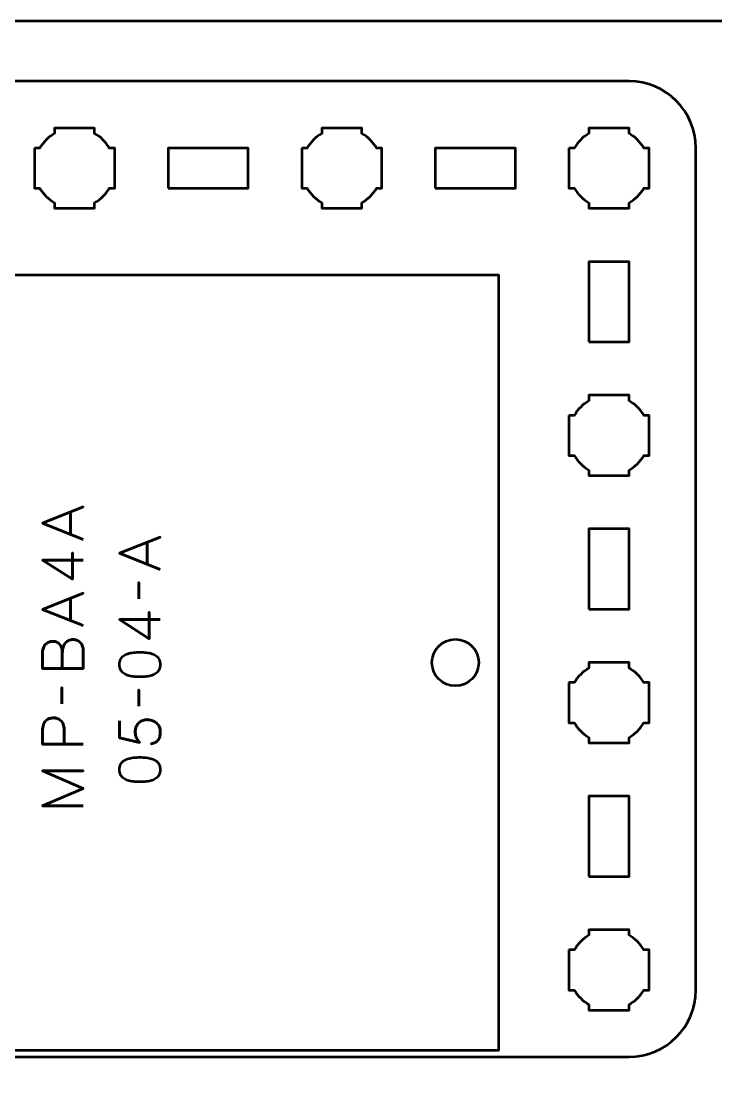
# Model space of a CAD drawing. Header units: centimetres. Extents: x -21 to 0, y -29.7 to 0.
# Drawn here: x -16.15 to -10.95, y -7.9 to 0 of the extents above; entities that cross this region are included whole.
import ezdxf

# ---------------------------------------------------------------- set-up
doc = ezdxf.new("R2010")
doc.units = ezdxf.units.CM
doc.header["$MEASUREMENT"] = 0
doc.layers.add('Layer 1', color=7, linetype='Continuous')

msp = doc.modelspace()

# ---------------------------------------------------------------- linework, layer by layer
at = {"layer": 'Layer 1', "lineweight": 53}
for points in [[(-15.05, -1.25001), (-14.45, -1.25001), (-14.45, -0.95001), (-15.05, -0.95001), (-15.05, -1.25001)], [(-13.05, -1.25001), (-12.45, -1.25001), (-12.45, -0.95001), (-13.05, -0.95001), (-13.05, -1.25001)], [(-11.9, -2.40001), (-11.6, -2.40001), (-11.6, -1.80001), (-11.9, -1.80001), (-11.9, -2.40001)], [(-11.9, -4.40001), (-11.6, -4.40001), (-11.6, -3.80001), (-11.9, -3.80001), (-11.9, -4.40001)], [(-11.9, -6.40001), (-11.6, -6.40001), (-11.6, -5.80001), (-11.9, -5.80001), (-11.9, -6.40001)]]:
    msp.add_lwpolyline(points, close=True, dxfattribs=at)
msp.add_ellipse((-12.9, -4.8), major_axis=(0, 0.175), ratio=1, dxfattribs=at)
at = {"layer": 'Layer 1', "color": 1, "lineweight": 53}
msp.add_open_spline([(-21.00003, -29.19995), (-21.00003, -29.19995), (-21.00003, -5.29992), (-21.00003, -5.29992), (-21.00003, -5.29992), (-21.00003, -5.21709), (-20.93286, -5.14992), (-20.85003, -5.14992), (-20.85003, -5.14992), (-20.7672, -5.14992), (-20.70003, -5.08275), (-20.70003, -4.99992), (-20.70003, -4.99992), (-20.70003, -4.91709), (-20.7672, -4.84992), (-20.85003, -4.84992), (-20.85003, -4.84992), (-20.93286, -4.84992), (-21.00003, -4.78275), (-21.00003, -4.69992), (-21.00003, -4.69992), (-21.00003, -4.61709), (-20.93286, -4.54992), (-20.85003, -4.54992), (-20.85003, -4.54992), (-20.7672, -4.54992), (-20.70003, -4.48275), (-20.70003, -4.39992), (-20.70003, -4.39992), (-20.70003, -4.31709), (-20.7672, -4.24992), (-20.85003, -4.24992), (-20.85003, -4.24992), (-20.93286, -4.24992), (-21.00003, -4.18275), (-21.00003, -4.09992), (-21.00003, -4.09992), (-21.00003, -4.01709), (-20.93286, -3.94992), (-20.85003, -3.94992), (-20.85003, -3.94992), (-20.7672, -3.94992), (-20.70003, -3.88275), (-20.70003, -3.79992), (-20.70003, -3.79992), (-20.70003, -3.71709), (-20.7672, -3.64992), (-20.85003, -3.64992), (-20.85003, -3.64992), (-20.93286, -3.64992), (-21.00003, -3.58275), (-21.00003, -3.49992), (-21.00003, -3.49992), (-21.00003, -3.41709), (-20.93286, -3.34992), (-20.85003, -3.34992), (-20.85003, -3.34992), (-20.7672, -3.34992), (-20.70003, -3.28275), (-20.70003, -3.19992), (-20.70003, -3.19992), (-20.70003, -3.11709), (-20.7672, -3.04992), (-20.85003, -3.04992), (-20.85003, -3.04992), (-20.93286, -3.04992), (-21.00003, -2.98275), (-21.00003, -2.89992), (-21.00003, -2.89992), (-21.00003, -2.81709), (-20.93286, -2.74992), (-20.85003, -2.74992), (-20.85003, -2.74992), (-20.7672, -2.74992), (-20.70003, -2.68275), (-20.70003, -2.59992), (-20.70003, -2.59992), (-20.70003, -2.51709), (-20.7672, -2.44992), (-20.85003, -2.44992), (-20.85003, -2.44992), (-20.93286, -2.44992), (-21.00003, -2.38275), (-21.00003, -2.29992), (-21.00003, -2.29992), (-21.00003, -2.21709), (-20.93286, -2.14992), (-20.85003, -2.14992), (-20.85003, -2.14992), (-20.7672, -2.14992), (-20.70003, -2.08275), (-20.70003, -1.99992), (-20.70003, -1.99992), (-20.70003, -1.91709), (-20.7672, -1.84992), (-20.85003, -1.84992), (-20.85003, -1.84992), (-20.93286, -1.84992), (-21.00003, -1.78275), (-21.00003, -1.69992), (-21.00003, -1.69992), (-21.00003, -1.61709), (-20.93286, -1.54992), (-20.85003, -1.54992), (-20.85003, -1.54992), (-20.7672, -1.54992), (-20.70003, -1.48275), (-20.70003, -1.39992), (-20.70003, -1.39992), (-20.70003, -1.31709), (-20.7672, -1.24992), (-20.85003, -1.24992), (-20.85003, -1.24992), (-20.93286, -1.24992), (-21.00003, -1.18275), (-21.00003, -1.09992), (-21.00003, -1.09992), (-21.00003, -1.09992), (-21.00003, -0.49992), (-21.00003, -0.49992), (-21.00003, -0.49992), (-21.00003, -0.22295), (-20.77694, 0.00004), (-20.49994, 0.00004), (-20.49994, 0.00004), (-20.49994, 0.00004), (-0.50008, 0.00004), (-0.50008, 0.00004), (-0.50008, 0.00004), (-0.22294, 0.00004), (0.00002, -0.22295), (0.00002, -0.49992), (0.00002, -0.49992), (0.00002, -0.49992), (0.00002, -29.19995), (0.00002, -29.19995), (0.00002, -29.19995), (0.00002, -29.47695), (-0.22294, -29.70004), (-0.50008, -29.70004), (-0.50008, -29.70004), (-0.50008, -29.70004), (-20.49994, -29.70004), (-20.49994, -29.70004), (-20.49994, -29.70004), (-20.77694, -29.70004), (-21.00003, -29.47695), (-21.00003, -29.19995)], degree=3, knots=[0, 0, 0, 0, 0.027027, 0.027027, 0.027027, 0.027027, 0.0540541, 0.0540541, 0.0540541, 0.0540541, 0.0810811, 0.0810811, 0.0810811, 0.0810811, 0.1081081, 0.1081081, 0.1081081, 0.1081081, 0.1351351, 0.1351351, 0.1351351, 0.1351351, 0.1621622, 0.1621622, 0.1621622, 0.1621622, 0.1891892, 0.1891892, 0.1891892, 0.1891892, 0.2162162, 0.2162162, 0.2162162, 0.2162162, 0.2432432, 0.2432432, 0.2432432, 0.2432432, 0.2702703, 0.2702703, 0.2702703, 0.2702703, 0.2972973, 0.2972973, 0.2972973, 0.2972973, 0.3243243, 0.3243243, 0.3243243, 0.3243243, 0.3513514, 0.3513514, 0.3513514, 0.3513514, 0.3783784, 0.3783784, 0.3783784, 0.3783784, 0.4054054, 0.4054054, 0.4054054, 0.4054054, 0.4324324, 0.4324324, 0.4324324, 0.4324324, 0.4594595, 0.4594595, 0.4594595, 0.4594595, 0.4864865, 0.4864865, 0.4864865, 0.4864865, 0.5135135, 0.5135135, 0.5135135, 0.5135135, 0.5405405, 0.5405405, 0.5405405, 0.5405405, 0.5675676, 0.5675676, 0.5675676, 0.5675676, 0.5945946, 0.5945946, 0.5945946, 0.5945946, 0.6216216, 0.6216216, 0.6216216, 0.6216216, 0.6486486, 0.6486486, 0.6486486, 0.6486486, 0.6756757, 0.6756757, 0.6756757, 0.6756757, 0.7027027, 0.7027027, 0.7027027, 0.7027027, 0.7297297, 0.7297297, 0.7297297, 0.7297297, 0.7567568, 0.7567568, 0.7567568, 0.7567568, 0.7837838, 0.7837838, 0.7837838, 0.7837838, 0.8108108, 0.8108108, 0.8108108, 0.8108108, 0.8378378, 0.8378378, 0.8378378, 0.8378378, 0.8648649, 0.8648649, 0.8648649, 0.8648649, 0.8918919, 0.8918919, 0.8918919, 0.8918919, 0.9189189, 0.9189189, 0.9189189, 0.9189189, 0.9459459, 0.9459459, 0.9459459, 0.9459459, 0.972973, 0.972973, 0.972973, 0.972973, 1, 1, 1, 1], dxfattribs=at)
at = {"layer": 'Layer 1', "color": 3, "lineweight": 53}
msp.add_open_spline([(-20.4, -7.25001), (-20.4, -7.25001), (-20.4, -0.95001), (-20.4, -0.95001), (-20.4, -0.95001), (-20.4, -0.67392), (-20.17609, -0.45001), (-19.9, -0.45001), (-19.9, -0.45001), (-19.9, -0.45001), (-11.6, -0.45001), (-11.6, -0.45001), (-11.6, -0.45001), (-11.32391, -0.45001), (-11.1, -0.67392), (-11.1, -0.95001), (-11.1, -0.95001), (-11.1, -0.95001), (-11.1, -7.25001), (-11.1, -7.25001), (-11.1, -7.25001), (-11.1, -7.5261), (-11.32391, -7.75001), (-11.6, -7.75001), (-11.6, -7.75001), (-11.6, -7.75001), (-19.9, -7.75001), (-19.9, -7.75001), (-19.9, -7.75001), (-20.17609, -7.75001), (-20.4, -7.5261), (-20.4, -7.25001)], degree=3, knots=[0, 0, 0, 0, 0.125, 0.125, 0.125, 0.125, 0.25, 0.25, 0.25, 0.25, 0.375, 0.375, 0.375, 0.375, 0.5, 0.5, 0.5, 0.5, 0.625, 0.625, 0.625, 0.625, 0.75, 0.75, 0.75, 0.75, 0.875, 0.875, 0.875, 0.875, 1, 1, 1, 1], dxfattribs=at)
at = {"layer": 'Layer 1', "lineweight": 53}
for points in [[(-16.05, -0.95001), (-16.05, -0.95001), (-16.00985, -0.95001), (-16.00985, -0.95001), (-16.00985, -0.95001), (-15.9835, -0.90448), (-15.94553, -0.86651), (-15.9, -0.84016), (-15.9, -0.84016), (-15.9, -0.84016), (-15.9, -0.80001), (-15.9, -0.80001), (-15.9, -0.80001), (-15.9, -0.80001), (-15.75, -0.80001), (-15.75, -0.80001), (-15.75, -0.80001), (-15.75, -0.80001), (-15.6, -0.80001), (-15.6, -0.80001), (-15.6, -0.80001), (-15.6, -0.80001), (-15.6, -0.84016), (-15.6, -0.84016), (-15.6, -0.84016), (-15.55447, -0.86651), (-15.5165, -0.90448), (-15.49015, -0.95001), (-15.49015, -0.95001), (-15.49015, -0.95001), (-15.45, -0.95001), (-15.45, -0.95001), (-15.45, -0.95001), (-15.45, -0.95001), (-15.45, -1.10001), (-15.45, -1.10001), (-15.45, -1.10001), (-15.45, -1.10001), (-15.45, -1.25001), (-15.45, -1.25001), (-15.45, -1.25001), (-15.45, -1.25001), (-15.49015, -1.25001), (-15.49015, -1.25001), (-15.49015, -1.25001), (-15.5165, -1.29554), (-15.55447, -1.33351), (-15.6, -1.35986), (-15.6, -1.35986), (-15.6, -1.35986), (-15.6, -1.40001), (-15.6, -1.40001), (-15.6, -1.40001), (-15.6, -1.40001), (-15.75, -1.40001), (-15.75, -1.40001), (-15.75, -1.40001), (-15.75, -1.40001), (-15.9, -1.40001), (-15.9, -1.40001), (-15.9, -1.40001), (-15.9, -1.40001), (-15.9, -1.35986), (-15.9, -1.35986), (-15.9, -1.35986), (-15.94553, -1.33351), (-15.9835, -1.29554), (-16.00985, -1.25001), (-16.00985, -1.25001), (-16.00985, -1.25001), (-16.05, -1.25001), (-16.05, -1.25001), (-16.05, -1.25001), (-16.05, -1.25001), (-16.05, -1.10001), (-16.05, -1.10001), (-16.05, -1.10001), (-16.05, -1.10001), (-16.05, -0.95001), (-16.05, -0.95001)], [(-14.05, -0.95001), (-14.05, -0.95001), (-14.00985, -0.95001), (-14.00985, -0.95001), (-14.00985, -0.95001), (-13.9835, -0.90448), (-13.94553, -0.86651), (-13.9, -0.84016), (-13.9, -0.84016), (-13.9, -0.84016), (-13.9, -0.80001), (-13.9, -0.80001), (-13.9, -0.80001), (-13.9, -0.80001), (-13.75, -0.80001), (-13.75, -0.80001), (-13.75, -0.80001), (-13.75, -0.80001), (-13.6, -0.80001), (-13.6, -0.80001), (-13.6, -0.80001), (-13.6, -0.80001), (-13.6, -0.84016), (-13.6, -0.84016), (-13.6, -0.84016), (-13.55447, -0.86651), (-13.5165, -0.90448), (-13.49015, -0.95001), (-13.49015, -0.95001), (-13.49015, -0.95001), (-13.45, -0.95001), (-13.45, -0.95001), (-13.45, -0.95001), (-13.45, -0.95001), (-13.45, -1.10001), (-13.45, -1.10001), (-13.45, -1.10001), (-13.45, -1.10001), (-13.45, -1.25001), (-13.45, -1.25001), (-13.45, -1.25001), (-13.45, -1.25001), (-13.49015, -1.25001), (-13.49015, -1.25001), (-13.49015, -1.25001), (-13.5165, -1.29554), (-13.55447, -1.33351), (-13.6, -1.35986), (-13.6, -1.35986), (-13.6, -1.35986), (-13.6, -1.40001), (-13.6, -1.40001), (-13.6, -1.40001), (-13.6, -1.40001), (-13.75, -1.40001), (-13.75, -1.40001), (-13.75, -1.40001), (-13.75, -1.40001), (-13.9, -1.40001), (-13.9, -1.40001), (-13.9, -1.40001), (-13.9, -1.40001), (-13.9, -1.35986), (-13.9, -1.35986), (-13.9, -1.35986), (-13.94553, -1.33351), (-13.9835, -1.29554), (-14.00985, -1.25001), (-14.00985, -1.25001), (-14.00985, -1.25001), (-14.05, -1.25001), (-14.05, -1.25001), (-14.05, -1.25001), (-14.05, -1.25001), (-14.05, -1.10001), (-14.05, -1.10001), (-14.05, -1.10001), (-14.05, -1.10001), (-14.05, -0.95001), (-14.05, -0.95001)], [(-12.05, -0.95001), (-12.05, -0.95001), (-12.00985, -0.95001), (-12.00985, -0.95001), (-12.00985, -0.95001), (-11.9835, -0.90448), (-11.94553, -0.86651), (-11.9, -0.84016), (-11.9, -0.84016), (-11.9, -0.84016), (-11.9, -0.80001), (-11.9, -0.80001), (-11.9, -0.80001), (-11.9, -0.80001), (-11.75, -0.80001), (-11.75, -0.80001), (-11.75, -0.80001), (-11.75, -0.80001), (-11.6, -0.80001), (-11.6, -0.80001), (-11.6, -0.80001), (-11.6, -0.80001), (-11.6, -0.84016), (-11.6, -0.84016), (-11.6, -0.84016), (-11.55447, -0.86651), (-11.5165, -0.90448), (-11.49015, -0.95001), (-11.49015, -0.95001), (-11.49015, -0.95001), (-11.45, -0.95001), (-11.45, -0.95001), (-11.45, -0.95001), (-11.45, -0.95001), (-11.45, -1.10001), (-11.45, -1.10001), (-11.45, -1.10001), (-11.45, -1.10001), (-11.45, -1.25001), (-11.45, -1.25001), (-11.45, -1.25001), (-11.45, -1.25001), (-11.49015, -1.25001), (-11.49015, -1.25001), (-11.49015, -1.25001), (-11.5165, -1.29554), (-11.55447, -1.33351), (-11.6, -1.35986), (-11.6, -1.35986), (-11.6, -1.35986), (-11.6, -1.40001), (-11.6, -1.40001), (-11.6, -1.40001), (-11.6, -1.40001), (-11.75, -1.40001), (-11.75, -1.40001), (-11.75, -1.40001), (-11.75, -1.40001), (-11.9, -1.40001), (-11.9, -1.40001), (-11.9, -1.40001), (-11.9, -1.40001), (-11.9, -1.35986), (-11.9, -1.35986), (-11.9, -1.35986), (-11.94553, -1.33351), (-11.9835, -1.29554), (-12.00985, -1.25001), (-12.00985, -1.25001), (-12.00985, -1.25001), (-12.05, -1.25001), (-12.05, -1.25001), (-12.05, -1.25001), (-12.05, -1.25001), (-12.05, -1.10001), (-12.05, -1.10001), (-12.05, -1.10001), (-12.05, -1.10001), (-12.05, -0.95001), (-12.05, -0.95001)], [(-12.05, -2.95001), (-12.05, -2.95001), (-12.00985, -2.95001), (-12.00985, -2.95001), (-12.00985, -2.95001), (-11.9835, -2.90448), (-11.94553, -2.86651), (-11.9, -2.84016), (-11.9, -2.84016), (-11.9, -2.84016), (-11.9, -2.80001), (-11.9, -2.80001), (-11.9, -2.80001), (-11.9, -2.80001), (-11.75, -2.80001), (-11.75, -2.80001), (-11.75, -2.80001), (-11.75, -2.80001), (-11.6, -2.80001), (-11.6, -2.80001), (-11.6, -2.80001), (-11.6, -2.80001), (-11.6, -2.84016), (-11.6, -2.84016), (-11.6, -2.84016), (-11.55447, -2.86651), (-11.5165, -2.90448), (-11.49015, -2.95001), (-11.49015, -2.95001), (-11.49015, -2.95001), (-11.45, -2.95001), (-11.45, -2.95001), (-11.45, -2.95001), (-11.45, -2.95001), (-11.45, -3.10001), (-11.45, -3.10001), (-11.45, -3.10001), (-11.45, -3.10001), (-11.45, -3.25001), (-11.45, -3.25001), (-11.45, -3.25001), (-11.45, -3.25001), (-11.49015, -3.25001), (-11.49015, -3.25001), (-11.49015, -3.25001), (-11.5165, -3.29554), (-11.55447, -3.33351), (-11.6, -3.35986), (-11.6, -3.35986), (-11.6, -3.35986), (-11.6, -3.40001), (-11.6, -3.40001), (-11.6, -3.40001), (-11.6, -3.40001), (-11.75, -3.40001), (-11.75, -3.40001), (-11.75, -3.40001), (-11.75, -3.40001), (-11.9, -3.40001), (-11.9, -3.40001), (-11.9, -3.40001), (-11.9, -3.40001), (-11.9, -3.35986), (-11.9, -3.35986), (-11.9, -3.35986), (-11.94553, -3.33351), (-11.9835, -3.29554), (-12.00985, -3.25001), (-12.00985, -3.25001), (-12.00985, -3.25001), (-12.05, -3.25001), (-12.05, -3.25001), (-12.05, -3.25001), (-12.05, -3.25001), (-12.05, -3.10001), (-12.05, -3.10001), (-12.05, -3.10001), (-12.05, -3.10001), (-12.05, -2.95001), (-12.05, -2.95001)], [(-12.05, -4.95001), (-12.05, -4.95001), (-12.00985, -4.95001), (-12.00985, -4.95001), (-12.00985, -4.95001), (-11.9835, -4.90448), (-11.94553, -4.86651), (-11.9, -4.84016), (-11.9, -4.84016), (-11.9, -4.84016), (-11.9, -4.80001), (-11.9, -4.80001), (-11.9, -4.80001), (-11.9, -4.80001), (-11.75, -4.80001), (-11.75, -4.80001), (-11.75, -4.80001), (-11.75, -4.80001), (-11.6, -4.80001), (-11.6, -4.80001), (-11.6, -4.80001), (-11.6, -4.80001), (-11.6, -4.84016), (-11.6, -4.84016), (-11.6, -4.84016), (-11.55447, -4.86651), (-11.5165, -4.90448), (-11.49015, -4.95001), (-11.49015, -4.95001), (-11.49015, -4.95001), (-11.45, -4.95001), (-11.45, -4.95001), (-11.45, -4.95001), (-11.45, -4.95001), (-11.45, -5.10001), (-11.45, -5.10001), (-11.45, -5.10001), (-11.45, -5.10001), (-11.45, -5.25001), (-11.45, -5.25001), (-11.45, -5.25001), (-11.45, -5.25001), (-11.49015, -5.25001), (-11.49015, -5.25001), (-11.49015, -5.25001), (-11.5165, -5.29554), (-11.55447, -5.33351), (-11.6, -5.35986), (-11.6, -5.35986), (-11.6, -5.35986), (-11.6, -5.40001), (-11.6, -5.40001), (-11.6, -5.40001), (-11.6, -5.40001), (-11.75, -5.40001), (-11.75, -5.40001), (-11.75, -5.40001), (-11.75, -5.40001), (-11.9, -5.40001), (-11.9, -5.40001), (-11.9, -5.40001), (-11.9, -5.40001), (-11.9, -5.35986), (-11.9, -5.35986), (-11.9, -5.35986), (-11.94553, -5.33351), (-11.9835, -5.29554), (-12.00985, -5.25001), (-12.00985, -5.25001), (-12.00985, -5.25001), (-12.05, -5.25001), (-12.05, -5.25001), (-12.05, -5.25001), (-12.05, -5.25001), (-12.05, -5.10001), (-12.05, -5.10001), (-12.05, -5.10001), (-12.05, -5.10001), (-12.05, -4.95001), (-12.05, -4.95001)], [(-12.05, -6.95001), (-12.05, -6.95001), (-12.00985, -6.95001), (-12.00985, -6.95001), (-12.00985, -6.95001), (-11.9835, -6.90448), (-11.94553, -6.86651), (-11.9, -6.84016), (-11.9, -6.84016), (-11.9, -6.84016), (-11.9, -6.80001), (-11.9, -6.80001), (-11.9, -6.80001), (-11.9, -6.80001), (-11.75, -6.80001), (-11.75, -6.80001), (-11.75, -6.80001), (-11.75, -6.80001), (-11.6, -6.80001), (-11.6, -6.80001), (-11.6, -6.80001), (-11.6, -6.80001), (-11.6, -6.84016), (-11.6, -6.84016), (-11.6, -6.84016), (-11.55447, -6.86651), (-11.5165, -6.90448), (-11.49015, -6.95001), (-11.49015, -6.95001), (-11.49015, -6.95001), (-11.45, -6.95001), (-11.45, -6.95001), (-11.45, -6.95001), (-11.45, -6.95001), (-11.45, -7.10001), (-11.45, -7.10001), (-11.45, -7.10001), (-11.45, -7.10001), (-11.45, -7.25001), (-11.45, -7.25001), (-11.45, -7.25001), (-11.45, -7.25001), (-11.49015, -7.25001), (-11.49015, -7.25001), (-11.49015, -7.25001), (-11.5165, -7.29554), (-11.55447, -7.33351), (-11.6, -7.35986), (-11.6, -7.35986), (-11.6, -7.35986), (-11.6, -7.40001), (-11.6, -7.40001), (-11.6, -7.40001), (-11.6, -7.40001), (-11.75, -7.40001), (-11.75, -7.40001), (-11.75, -7.40001), (-11.75, -7.40001), (-11.9, -7.40001), (-11.9, -7.40001), (-11.9, -7.40001), (-11.9, -7.40001), (-11.9, -7.35986), (-11.9, -7.35986), (-11.9, -7.35986), (-11.94553, -7.33351), (-11.9835, -7.29554), (-12.00985, -7.25001), (-12.00985, -7.25001), (-12.00985, -7.25001), (-12.05, -7.25001), (-12.05, -7.25001), (-12.05, -7.25001), (-12.05, -7.25001), (-12.05, -7.10001), (-12.05, -7.10001), (-12.05, -7.10001), (-12.05, -7.10001), (-12.05, -6.95001), (-12.05, -6.95001)]]:
    msp.add_open_spline(points, degree=3, knots=[0, 0, 0, 0, 0.05, 0.05, 0.05, 0.05, 0.1, 0.1, 0.1, 0.1, 0.15, 0.15, 0.15, 0.15, 0.2, 0.2, 0.2, 0.2, 0.25, 0.25, 0.25, 0.25, 0.3, 0.3, 0.3, 0.3, 0.35, 0.35, 0.35, 0.35, 0.4, 0.4, 0.4, 0.4, 0.45, 0.45, 0.45, 0.45, 0.5, 0.5, 0.5, 0.5, 0.55, 0.55, 0.55, 0.55, 0.6, 0.6, 0.6, 0.6, 0.65, 0.65, 0.65, 0.65, 0.7, 0.7, 0.7, 0.7, 0.75, 0.75, 0.75, 0.75, 0.8, 0.8, 0.8, 0.8, 0.85, 0.85, 0.85, 0.85, 0.9, 0.9, 0.9, 0.9, 0.95, 0.95, 0.95, 0.95, 1, 1, 1, 1], dxfattribs=at)
at = {"layer": 'Layer 1', "color": 5, "lineweight": 53}
for points, knots in [([(-18.92502, -7.7), (-18.92502, -7.7), (-18.92502, -1.9), (-18.92502, -1.9), (-18.92502, -1.9), (-18.92502, -1.9), (-12.57502, -1.9), (-12.57502, -1.9), (-12.57502, -1.9), (-12.57502, -1.9), (-12.57502, -7.7), (-12.57502, -7.7), (-12.57502, -7.7), (-12.57502, -7.7), (-18.92502, -7.7), (-18.92502, -7.7)], [0, 0, 0, 0, 0.25, 0.25, 0.25, 0.25, 0.5, 0.5, 0.5, 0.5, 0.75, 0.75, 0.75, 0.75, 1, 1, 1, 1]), ([(-15.6851, -3.87799), (-15.6851, -3.87799), (-15.99032, -3.75692), (-15.99032, -3.75692), (-15.99032, -3.75692), (-15.99032, -3.75692), (-15.6851, -3.63542), (-15.6851, -3.63542), (-15.6851, -3.63542), (-15.6851, -3.63542), (-15.99032, -3.75692), (-15.99032, -3.75692), (-15.99032, -3.75692), (-15.99032, -3.75692), (-15.6851, -3.87799), (-15.6851, -3.87799)], [0, 0, 0, 0, 0.25, 0.25, 0.25, 0.25, 0.5, 0.5, 0.5, 0.5, 0.75, 0.75, 0.75, 0.75, 1, 1, 1, 1]), ([(-15.7812, -3.83989), (-15.7812, -3.83989), (-15.7812, -3.67395), (-15.7812, -3.67395), (-15.7812, -3.67395), (-15.7812, -3.67395), (-15.7812, -3.83989), (-15.7812, -3.83989)], [0, 0, 0, 0, 0.5, 0.5, 0.5, 0.5, 1, 1, 1, 1]), ([(-15.10979, -4.10299), (-15.10979, -4.10299), (-15.41501, -3.98192), (-15.41501, -3.98192), (-15.41501, -3.98192), (-15.41501, -3.98192), (-15.10979, -3.86042), (-15.10979, -3.86042), (-15.10979, -3.86042), (-15.10979, -3.86042), (-15.41501, -3.98192), (-15.41501, -3.98192), (-15.41501, -3.98192), (-15.41501, -3.98192), (-15.10979, -4.10299), (-15.10979, -4.10299)], [0, 0, 0, 0, 0.25, 0.25, 0.25, 0.25, 0.5, 0.5, 0.5, 0.5, 0.75, 0.75, 0.75, 0.75, 1, 1, 1, 1]), ([(-15.20589, -4.06489), (-15.20589, -4.06489), (-15.20589, -3.89895), (-15.20589, -3.89895), (-15.20589, -3.89895), (-15.20589, -3.89895), (-15.20589, -4.06489), (-15.20589, -4.06489)], [0, 0, 0, 0, 0.5, 0.5, 0.5, 0.5, 1, 1, 1, 1]), ([(-15.6851, -4.03293), (-15.6851, -4.03293), (-15.99032, -4.03293), (-15.99032, -4.03293), (-15.99032, -4.03293), (-15.99032, -4.03293), (-15.76638, -4.17686), (-15.76638, -4.17686), (-15.76638, -4.17686), (-15.76638, -4.17686), (-15.76638, -3.97874), (-15.76638, -3.97874), (-15.76638, -3.97874), (-15.76638, -3.97874), (-15.76638, -4.17686), (-15.76638, -4.17686), (-15.76638, -4.17686), (-15.76638, -4.17686), (-15.99032, -4.03293), (-15.99032, -4.03293), (-15.99032, -4.03293), (-15.99032, -4.03293), (-15.6851, -4.03293), (-15.6851, -4.03293)], [0, 0, 0, 0, 0.1666667, 0.1666667, 0.1666667, 0.1666667, 0.3333333, 0.3333333, 0.3333333, 0.3333333, 0.5, 0.5, 0.5, 0.5, 0.6666667, 0.6666667, 0.6666667, 0.6666667, 0.8333333, 0.8333333, 0.8333333, 0.8333333, 1, 1, 1, 1]), ([(-15.26939, -4.32312), (-15.26939, -4.32312), (-15.26939, -4.19993), (-15.26939, -4.19993), (-15.26939, -4.19993), (-15.26939, -4.19993), (-15.26939, -4.32312), (-15.26939, -4.32312)], [0, 0, 0, 0, 0.5, 0.5, 0.5, 0.5, 1, 1, 1, 1]), ([(-15.6851, -4.52272), (-15.6851, -4.52272), (-15.99032, -4.40165), (-15.99032, -4.40165), (-15.99032, -4.40165), (-15.99032, -4.40165), (-15.6851, -4.28015), (-15.6851, -4.28015), (-15.6851, -4.28015), (-15.6851, -4.28015), (-15.99032, -4.40165), (-15.99032, -4.40165), (-15.99032, -4.40165), (-15.99032, -4.40165), (-15.6851, -4.52272), (-15.6851, -4.52272)], [0, 0, 0, 0, 0.25, 0.25, 0.25, 0.25, 0.5, 0.5, 0.5, 0.5, 0.75, 0.75, 0.75, 0.75, 1, 1, 1, 1]), ([(-15.7812, -4.48462), (-15.7812, -4.48462), (-15.7812, -4.31868), (-15.7812, -4.31868), (-15.7812, -4.31868), (-15.7812, -4.31868), (-15.7812, -4.48462), (-15.7812, -4.48462)], [0, 0, 0, 0, 0.5, 0.5, 0.5, 0.5, 1, 1, 1, 1]), ([(-15.10979, -4.47806), (-15.10979, -4.47806), (-15.41501, -4.47806), (-15.41501, -4.47806), (-15.41501, -4.47806), (-15.41501, -4.47806), (-15.19107, -4.62199), (-15.19107, -4.62199), (-15.19107, -4.62199), (-15.19107, -4.62199), (-15.19107, -4.42387), (-15.19107, -4.42387), (-15.19107, -4.42387), (-15.19107, -4.42387), (-15.19107, -4.62199), (-15.19107, -4.62199), (-15.19107, -4.62199), (-15.19107, -4.62199), (-15.41501, -4.47806), (-15.41501, -4.47806), (-15.41501, -4.47806), (-15.41501, -4.47806), (-15.10979, -4.47806), (-15.10979, -4.47806)], [0, 0, 0, 0, 0.1666667, 0.1666667, 0.1666667, 0.1666667, 0.3333333, 0.3333333, 0.3333333, 0.3333333, 0.5, 0.5, 0.5, 0.5, 0.6666667, 0.6666667, 0.6666667, 0.6666667, 0.8333333, 0.8333333, 0.8333333, 0.8333333, 1, 1, 1, 1]), ([(-15.84216, -4.84318), (-15.84216, -4.84318), (-15.84216, -4.72592), (-15.84216, -4.72592), (-15.84216, -4.72592), (-15.84223, -4.71068), (-15.84434, -4.6977), (-15.84851, -4.68676), (-15.84851, -4.68676), (-15.8526, -4.67589), (-15.85817, -4.66708), (-15.86516, -4.66023), (-15.86516, -4.66023), (-15.87214, -4.65339), (-15.88004, -4.64845), (-15.88879, -4.64534), (-15.88879, -4.64534), (-15.89747, -4.64231), (-15.9065, -4.6409), (-15.91581, -4.64125), (-15.91581, -4.64125), (-15.92513, -4.64168), (-15.93416, -4.64365), (-15.94298, -4.64718), (-15.94298, -4.64718), (-15.9518, -4.65064), (-15.95977, -4.65586), (-15.9669, -4.6627), (-15.9669, -4.6627), (-15.97402, -4.66954), (-15.97967, -4.67808), (-15.98383, -4.68845), (-15.98383, -4.68845), (-15.98806, -4.69883), (-15.99025, -4.71103), (-15.99032, -4.72507), (-15.99032, -4.72507), (-15.99032, -4.72507), (-15.99032, -4.84318), (-15.99032, -4.84318), (-15.99032, -4.84318), (-15.99032, -4.84318), (-15.6851, -4.84318), (-15.6851, -4.84318), (-15.6851, -4.84318), (-15.6851, -4.84318), (-15.6851, -4.71322), (-15.6851, -4.71322), (-15.6851, -4.71322), (-15.6851, -4.70108), (-15.68686, -4.68979), (-15.69032, -4.67935), (-15.69032, -4.67935), (-15.69385, -4.66891), (-15.69886, -4.65981), (-15.70549, -4.65191), (-15.70549, -4.65191), (-15.71219, -4.64407), (-15.72024, -4.63794), (-15.72976, -4.63356), (-15.72976, -4.63356), (-15.73929, -4.62919), (-15.75008, -4.62693), (-15.76215, -4.62686), (-15.76215, -4.62686), (-15.77428, -4.62714), (-15.78522, -4.62968), (-15.79502, -4.63455), (-15.79502, -4.63455), (-15.80483, -4.63942), (-15.81323, -4.64619), (-15.82021, -4.65494), (-15.82021, -4.65494), (-15.82727, -4.66369), (-15.8327, -4.67413), (-15.83644, -4.68613), (-15.83644, -4.68613), (-15.84018, -4.69812), (-15.84208, -4.71138), (-15.84216, -4.72592), (-15.84216, -4.72592), (-15.84208, -4.71138), (-15.84018, -4.69812), (-15.83644, -4.68613), (-15.83644, -4.68613), (-15.8327, -4.67413), (-15.82727, -4.66369), (-15.82021, -4.65494), (-15.82021, -4.65494), (-15.81323, -4.64619), (-15.80483, -4.63942), (-15.79502, -4.63455), (-15.79502, -4.63455), (-15.78522, -4.62968), (-15.77428, -4.62714), (-15.76215, -4.62686), (-15.76215, -4.62686), (-15.75008, -4.62693), (-15.73929, -4.62919), (-15.72976, -4.63356), (-15.72976, -4.63356), (-15.72024, -4.63794), (-15.71219, -4.64407), (-15.70549, -4.65191), (-15.70549, -4.65191), (-15.69886, -4.65981), (-15.69385, -4.66891), (-15.69032, -4.67935), (-15.69032, -4.67935), (-15.68686, -4.68979), (-15.6851, -4.70108), (-15.6851, -4.71322), (-15.6851, -4.71322), (-15.6851, -4.71322), (-15.6851, -4.84318), (-15.6851, -4.84318), (-15.6851, -4.84318), (-15.6851, -4.84318), (-15.99032, -4.84318), (-15.99032, -4.84318), (-15.99032, -4.84318), (-15.99032, -4.84318), (-15.99032, -4.72507), (-15.99032, -4.72507), (-15.99032, -4.72507), (-15.99025, -4.71103), (-15.98806, -4.69883), (-15.98383, -4.68845), (-15.98383, -4.68845), (-15.97967, -4.67808), (-15.97402, -4.66954), (-15.9669, -4.6627), (-15.9669, -4.6627), (-15.95977, -4.65586), (-15.9518, -4.65064), (-15.94298, -4.64718), (-15.94298, -4.64718), (-15.93416, -4.64365), (-15.92513, -4.64168), (-15.91581, -4.64125), (-15.91581, -4.64125), (-15.9065, -4.6409), (-15.89747, -4.64231), (-15.88879, -4.64534), (-15.88879, -4.64534), (-15.88004, -4.64845), (-15.87214, -4.65339), (-15.86516, -4.66023), (-15.86516, -4.66023), (-15.85817, -4.66708), (-15.8526, -4.67589), (-15.84851, -4.68676), (-15.84851, -4.68676), (-15.84434, -4.6977), (-15.84223, -4.71068), (-15.84216, -4.72592), (-15.84216, -4.72592), (-15.84216, -4.72592), (-15.84216, -4.84318), (-15.84216, -4.84318)], [0, 0, 0, 0, 0.025, 0.025, 0.025, 0.025, 0.05, 0.05, 0.05, 0.05, 0.075, 0.075, 0.075, 0.075, 0.1, 0.1, 0.1, 0.1, 0.125, 0.125, 0.125, 0.125, 0.15, 0.15, 0.15, 0.15, 0.175, 0.175, 0.175, 0.175, 0.2, 0.2, 0.2, 0.2, 0.225, 0.225, 0.225, 0.225, 0.25, 0.25, 0.25, 0.25, 0.275, 0.275, 0.275, 0.275, 0.3, 0.3, 0.3, 0.3, 0.325, 0.325, 0.325, 0.325, 0.35, 0.35, 0.35, 0.35, 0.375, 0.375, 0.375, 0.375, 0.4, 0.4, 0.4, 0.4, 0.425, 0.425, 0.425, 0.425, 0.45, 0.45, 0.45, 0.45, 0.475, 0.475, 0.475, 0.475, 0.5, 0.5, 0.5, 0.5, 0.525, 0.525, 0.525, 0.525, 0.55, 0.55, 0.55, 0.55, 0.575, 0.575, 0.575, 0.575, 0.6, 0.6, 0.6, 0.6, 0.625, 0.625, 0.625, 0.625, 0.65, 0.65, 0.65, 0.65, 0.675, 0.675, 0.675, 0.675, 0.7, 0.7, 0.7, 0.7, 0.725, 0.725, 0.725, 0.725, 0.75, 0.75, 0.75, 0.75, 0.775, 0.775, 0.775, 0.775, 0.8, 0.8, 0.8, 0.8, 0.825, 0.825, 0.825, 0.825, 0.85, 0.85, 0.85, 0.85, 0.875, 0.875, 0.875, 0.875, 0.9, 0.9, 0.9, 0.9, 0.925, 0.925, 0.925, 0.925, 0.95, 0.95, 0.95, 0.95, 0.975, 0.975, 0.975, 0.975, 1, 1, 1, 1]), ([(-15.10979, -4.8146), (-15.10986, -4.79979), (-15.11247, -4.78702), (-15.11755, -4.77636), (-15.11755, -4.77636), (-15.12263, -4.76578), (-15.1299, -4.75696), (-15.13914, -4.74991), (-15.13914, -4.74991), (-15.14845, -4.74292), (-15.15946, -4.73742), (-15.17216, -4.73333), (-15.17216, -4.73333), (-15.18486, -4.7293), (-15.19876, -4.72641), (-15.214, -4.72479), (-15.214, -4.72479), (-15.22924, -4.72309), (-15.24526, -4.72225), (-15.26219, -4.72232), (-15.26219, -4.72232), (-15.27905, -4.72225), (-15.29507, -4.72309), (-15.31024, -4.72479), (-15.31024, -4.72479), (-15.32541, -4.72641), (-15.33938, -4.7293), (-15.35208, -4.73333), (-15.35208, -4.73333), (-15.36471, -4.73742), (-15.37571, -4.74292), (-15.3851, -4.74991), (-15.3851, -4.74991), (-15.39441, -4.75696), (-15.40168, -4.76578), (-15.40676, -4.77636), (-15.40676, -4.77636), (-15.41191, -4.78702), (-15.41452, -4.79979), (-15.41459, -4.8146), (-15.41459, -4.8146), (-15.41452, -4.82942), (-15.41191, -4.84219), (-15.40676, -4.85285), (-15.40676, -4.85285), (-15.40168, -4.86343), (-15.39441, -4.87225), (-15.3851, -4.8793), (-15.3851, -4.8793), (-15.37571, -4.88629), (-15.36471, -4.89179), (-15.35208, -4.89588), (-15.35208, -4.89588), (-15.33938, -4.89991), (-15.32541, -4.9028), (-15.31024, -4.90442), (-15.31024, -4.90442), (-15.29507, -4.90611), (-15.27905, -4.90696), (-15.26219, -4.90689), (-15.26219, -4.90689), (-15.24526, -4.90696), (-15.22924, -4.90611), (-15.214, -4.90442), (-15.214, -4.90442), (-15.19876, -4.9028), (-15.18486, -4.89991), (-15.17216, -4.89588), (-15.17216, -4.89588), (-15.15946, -4.89179), (-15.14845, -4.88629), (-15.13914, -4.8793), (-15.13914, -4.8793), (-15.1299, -4.87225), (-15.12263, -4.86343), (-15.11755, -4.85285), (-15.11755, -4.85285), (-15.11247, -4.84219), (-15.10986, -4.82942), (-15.10979, -4.8146)], [0, 0, 0, 0, 0.05, 0.05, 0.05, 0.05, 0.1, 0.1, 0.1, 0.1, 0.15, 0.15, 0.15, 0.15, 0.2, 0.2, 0.2, 0.2, 0.25, 0.25, 0.25, 0.25, 0.3, 0.3, 0.3, 0.3, 0.35, 0.35, 0.35, 0.35, 0.4, 0.4, 0.4, 0.4, 0.45, 0.45, 0.45, 0.45, 0.5, 0.5, 0.5, 0.5, 0.55, 0.55, 0.55, 0.55, 0.6, 0.6, 0.6, 0.6, 0.65, 0.65, 0.65, 0.65, 0.7, 0.7, 0.7, 0.7, 0.75, 0.75, 0.75, 0.75, 0.8, 0.8, 0.8, 0.8, 0.85, 0.85, 0.85, 0.85, 0.9, 0.9, 0.9, 0.9, 0.95, 0.95, 0.95, 0.95, 1, 1, 1, 1]), ([(-15.10979, -4.8146), (-15.10986, -4.79979), (-15.11247, -4.78702), (-15.11755, -4.77636), (-15.11755, -4.77636), (-15.12263, -4.76578), (-15.1299, -4.75696), (-15.13914, -4.74991), (-15.13914, -4.74991), (-15.14845, -4.74292), (-15.15946, -4.73742), (-15.17216, -4.73333), (-15.17216, -4.73333), (-15.18486, -4.7293), (-15.19876, -4.72641), (-15.214, -4.72479), (-15.214, -4.72479), (-15.22924, -4.72309), (-15.24526, -4.72225), (-15.26219, -4.72232), (-15.26219, -4.72232), (-15.27905, -4.72225), (-15.29507, -4.72309), (-15.31024, -4.72479), (-15.31024, -4.72479), (-15.32541, -4.72641), (-15.33938, -4.7293), (-15.35208, -4.73333), (-15.35208, -4.73333), (-15.36471, -4.73742), (-15.37571, -4.74292), (-15.3851, -4.74991), (-15.3851, -4.74991), (-15.39441, -4.75696), (-15.40168, -4.76578), (-15.40676, -4.77636), (-15.40676, -4.77636), (-15.41191, -4.78702), (-15.41452, -4.79979), (-15.41459, -4.8146), (-15.41459, -4.8146), (-15.41452, -4.82942), (-15.41191, -4.84219), (-15.40676, -4.85285), (-15.40676, -4.85285), (-15.40168, -4.86343), (-15.39441, -4.87225), (-15.3851, -4.8793), (-15.3851, -4.8793), (-15.37571, -4.88629), (-15.36471, -4.89179), (-15.35208, -4.89588), (-15.35208, -4.89588), (-15.33938, -4.89991), (-15.32541, -4.9028), (-15.31024, -4.90442), (-15.31024, -4.90442), (-15.29507, -4.90611), (-15.27905, -4.90696), (-15.26219, -4.90689), (-15.26219, -4.90689), (-15.24526, -4.90696), (-15.22924, -4.90611), (-15.214, -4.90442), (-15.214, -4.90442), (-15.19876, -4.9028), (-15.18486, -4.89991), (-15.17216, -4.89588), (-15.17216, -4.89588), (-15.15946, -4.89179), (-15.14845, -4.88629), (-15.13914, -4.8793), (-15.13914, -4.8793), (-15.1299, -4.87225), (-15.12263, -4.86343), (-15.11755, -4.85285), (-15.11755, -4.85285), (-15.11247, -4.84219), (-15.10986, -4.82942), (-15.10979, -4.8146)], [0, 0, 0, 0, 0.05, 0.05, 0.05, 0.05, 0.1, 0.1, 0.1, 0.1, 0.15, 0.15, 0.15, 0.15, 0.2, 0.2, 0.2, 0.2, 0.25, 0.25, 0.25, 0.25, 0.3, 0.3, 0.3, 0.3, 0.35, 0.35, 0.35, 0.35, 0.4, 0.4, 0.4, 0.4, 0.45, 0.45, 0.45, 0.45, 0.5, 0.5, 0.5, 0.5, 0.55, 0.55, 0.55, 0.55, 0.6, 0.6, 0.6, 0.6, 0.65, 0.65, 0.65, 0.65, 0.7, 0.7, 0.7, 0.7, 0.75, 0.75, 0.75, 0.75, 0.8, 0.8, 0.8, 0.8, 0.85, 0.85, 0.85, 0.85, 0.9, 0.9, 0.9, 0.9, 0.95, 0.95, 0.95, 0.95, 1, 1, 1, 1]), ([(-15.8447, -5.10903), (-15.8447, -5.10903), (-15.8447, -4.98584), (-15.8447, -4.98584), (-15.8447, -4.98584), (-15.8447, -4.98584), (-15.8447, -5.10903), (-15.8447, -5.10903)], [0, 0, 0, 0, 0.5, 0.5, 0.5, 0.5, 1, 1, 1, 1]), ([(-15.26939, -5.12702), (-15.26939, -5.12702), (-15.26939, -5.00383), (-15.26939, -5.00383), (-15.26939, -5.00383), (-15.26939, -5.00383), (-15.26939, -5.12702), (-15.26939, -5.12702)], [0, 0, 0, 0, 0.5, 0.5, 0.5, 0.5, 1, 1, 1, 1]), ([(-15.6851, -5.40959), (-15.6851, -5.40959), (-15.99032, -5.40959), (-15.99032, -5.40959), (-15.99032, -5.40959), (-15.99032, -5.40959), (-15.99032, -5.31222), (-15.99032, -5.31222), (-15.99032, -5.31222), (-15.99025, -5.29275), (-15.98806, -5.27674), (-15.98383, -5.26411), (-15.98383, -5.26411), (-15.97967, -5.25155), (-15.97388, -5.24167), (-15.96654, -5.23454), (-15.96654, -5.23454), (-15.95928, -5.22742), (-15.95095, -5.22234), (-15.94157, -5.21923), (-15.94157, -5.21923), (-15.93218, -5.2162), (-15.92238, -5.21444), (-15.912, -5.21401), (-15.912, -5.21401), (-15.90163, -5.21352), (-15.89147, -5.21472), (-15.8816, -5.21754), (-15.8816, -5.21754), (-15.87172, -5.22043), (-15.86276, -5.2253), (-15.85471, -5.23229), (-15.85471, -5.23229), (-15.84667, -5.2392), (-15.84025, -5.24858), (-15.83552, -5.26037), (-15.83552, -5.26037), (-15.83073, -5.27215), (-15.82833, -5.28675), (-15.82819, -5.30418), (-15.82819, -5.30418), (-15.82819, -5.30418), (-15.82819, -5.40959), (-15.82819, -5.40959), (-15.82819, -5.40959), (-15.82819, -5.40959), (-15.82819, -5.30418), (-15.82819, -5.30418), (-15.82819, -5.30418), (-15.82833, -5.28711), (-15.83073, -5.27264), (-15.83552, -5.26093), (-15.83552, -5.26093), (-15.84025, -5.24915), (-15.84667, -5.23976), (-15.85471, -5.23271), (-15.85471, -5.23271), (-15.86276, -5.22572), (-15.87172, -5.22071), (-15.8816, -5.21775), (-15.8816, -5.21775), (-15.89147, -5.21479), (-15.90163, -5.21352), (-15.912, -5.21401), (-15.912, -5.21401), (-15.92238, -5.21444), (-15.93218, -5.2162), (-15.94157, -5.21937), (-15.94157, -5.21937), (-15.95095, -5.22248), (-15.95928, -5.2277), (-15.96654, -5.23483), (-15.96654, -5.23483), (-15.97388, -5.24202), (-15.97967, -5.2519), (-15.98383, -5.26446), (-15.98383, -5.26446), (-15.98806, -5.27709), (-15.99025, -5.29296), (-15.99032, -5.31222), (-15.99032, -5.31222), (-15.99032, -5.31222), (-15.99032, -5.40959), (-15.99032, -5.40959), (-15.99032, -5.40959), (-15.99032, -5.40959), (-15.6851, -5.40959), (-15.6851, -5.40959)], [0, 0, 0, 0, 0.0454545, 0.0454545, 0.0454545, 0.0454545, 0.0909091, 0.0909091, 0.0909091, 0.0909091, 0.1363636, 0.1363636, 0.1363636, 0.1363636, 0.1818182, 0.1818182, 0.1818182, 0.1818182, 0.2272727, 0.2272727, 0.2272727, 0.2272727, 0.2727273, 0.2727273, 0.2727273, 0.2727273, 0.3181818, 0.3181818, 0.3181818, 0.3181818, 0.3636364, 0.3636364, 0.3636364, 0.3636364, 0.4090909, 0.4090909, 0.4090909, 0.4090909, 0.4545455, 0.4545455, 0.4545455, 0.4545455, 0.5, 0.5, 0.5, 0.5, 0.5454545, 0.5454545, 0.5454545, 0.5454545, 0.5909091, 0.5909091, 0.5909091, 0.5909091, 0.6363636, 0.6363636, 0.6363636, 0.6363636, 0.6818182, 0.6818182, 0.6818182, 0.6818182, 0.7272727, 0.7272727, 0.7272727, 0.7272727, 0.7727273, 0.7727273, 0.7727273, 0.7727273, 0.8181818, 0.8181818, 0.8181818, 0.8181818, 0.8636364, 0.8636364, 0.8636364, 0.8636364, 0.9090909, 0.9090909, 0.9090909, 0.9090909, 0.9545455, 0.9545455, 0.9545455, 0.9545455, 1, 1, 1, 1]), ([(-15.41501, -5.23666), (-15.41501, -5.23666), (-15.41501, -5.36366), (-15.41501, -5.36366), (-15.41501, -5.36366), (-15.41501, -5.36366), (-15.26346, -5.39753), (-15.26346, -5.39753), (-15.26346, -5.39753), (-15.26854, -5.3916), (-15.27312, -5.38596), (-15.27715, -5.38052), (-15.27715, -5.38052), (-15.28117, -5.37516), (-15.28455, -5.36952), (-15.28738, -5.36352), (-15.28738, -5.36352), (-15.2902, -5.35759), (-15.29232, -5.35082), (-15.2938, -5.3432), (-15.2938, -5.3432), (-15.29528, -5.33565), (-15.29606, -5.32662), (-15.29606, -5.31625), (-15.29606, -5.31625), (-15.29606, -5.30778), (-15.29493, -5.29931), (-15.2926, -5.29085), (-15.2926, -5.29085), (-15.29034, -5.28238), (-15.28688, -5.27434), (-15.2823, -5.26672), (-15.2823, -5.26672), (-15.27764, -5.25903), (-15.27185, -5.25225), (-15.26487, -5.24633), (-15.26487, -5.24633), (-15.25788, -5.24033), (-15.2497, -5.2356), (-15.24032, -5.23222), (-15.24032, -5.23222), (-15.23093, -5.22876), (-15.22028, -5.227), (-15.20843, -5.22693), (-15.20843, -5.22693), (-15.20405, -5.22685), (-15.19855, -5.22735), (-15.19206, -5.22834), (-15.19206, -5.22834), (-15.18557, -5.22925), (-15.17851, -5.23095), (-15.17103, -5.23335), (-15.17103, -5.23335), (-15.16355, -5.23574), (-15.15614, -5.23913), (-15.14881, -5.24343), (-15.14881, -5.24343), (-15.14147, -5.24774), (-15.13477, -5.25324), (-15.1287, -5.25987), (-15.1287, -5.25987), (-15.12263, -5.26651), (-15.11776, -5.27455), (-15.11409, -5.28393), (-15.11409, -5.28393), (-15.1105, -5.29339), (-15.10859, -5.30447), (-15.10852, -5.31709), (-15.10852, -5.31709), (-15.10859, -5.33219), (-15.11021, -5.34489), (-15.11325, -5.35519), (-15.11325, -5.35519), (-15.11635, -5.3655), (-15.12037, -5.37389), (-15.12545, -5.38038), (-15.12545, -5.38038), (-15.13053, -5.38694), (-15.13611, -5.39202), (-15.14217, -5.39569), (-15.14217, -5.39569), (-15.14824, -5.39936), (-15.15431, -5.40211), (-15.16038, -5.40395), (-15.16038, -5.40395), (-15.16645, -5.40578), (-15.17202, -5.40719), (-15.1771, -5.40811), (-15.1771, -5.40811), (-15.17202, -5.40719), (-15.16645, -5.40578), (-15.16038, -5.40395), (-15.16038, -5.40395), (-15.15431, -5.40211), (-15.14824, -5.39936), (-15.14217, -5.39569), (-15.14217, -5.39569), (-15.13611, -5.39202), (-15.13053, -5.38694), (-15.12545, -5.38038), (-15.12545, -5.38038), (-15.12037, -5.37389), (-15.11635, -5.3655), (-15.11325, -5.35519), (-15.11325, -5.35519), (-15.11021, -5.34489), (-15.10859, -5.33219), (-15.10852, -5.31709), (-15.10852, -5.31709), (-15.10859, -5.30447), (-15.1105, -5.29339), (-15.11409, -5.28393), (-15.11409, -5.28393), (-15.11776, -5.27455), (-15.12263, -5.26651), (-15.1287, -5.25987), (-15.1287, -5.25987), (-15.13477, -5.25324), (-15.14147, -5.24774), (-15.14881, -5.24343), (-15.14881, -5.24343), (-15.15614, -5.23913), (-15.16355, -5.23574), (-15.17103, -5.23335), (-15.17103, -5.23335), (-15.17851, -5.23095), (-15.18557, -5.22925), (-15.19206, -5.22834), (-15.19206, -5.22834), (-15.19855, -5.22735), (-15.20405, -5.22685), (-15.20843, -5.22693), (-15.20843, -5.22693), (-15.22028, -5.227), (-15.23093, -5.22876), (-15.24032, -5.23222), (-15.24032, -5.23222), (-15.2497, -5.2356), (-15.25788, -5.24033), (-15.26487, -5.24633), (-15.26487, -5.24633), (-15.27185, -5.25225), (-15.27764, -5.25903), (-15.2823, -5.26672), (-15.2823, -5.26672), (-15.28688, -5.27434), (-15.29034, -5.28238), (-15.2926, -5.29085), (-15.2926, -5.29085), (-15.29493, -5.29931), (-15.29606, -5.30778), (-15.29606, -5.31625), (-15.29606, -5.31625), (-15.29606, -5.32662), (-15.29528, -5.33565), (-15.2938, -5.3432), (-15.2938, -5.3432), (-15.29232, -5.35082), (-15.2902, -5.35759), (-15.28738, -5.36352), (-15.28738, -5.36352), (-15.28455, -5.36952), (-15.28117, -5.37516), (-15.27715, -5.38052), (-15.27715, -5.38052), (-15.27312, -5.38596), (-15.26854, -5.3916), (-15.26346, -5.39753), (-15.26346, -5.39753), (-15.26346, -5.39753), (-15.41501, -5.36366), (-15.41501, -5.36366), (-15.41501, -5.36366), (-15.41501, -5.36366), (-15.41501, -5.23666), (-15.41501, -5.23666)], [0, 0, 0, 0, 0.0227273, 0.0227273, 0.0227273, 0.0227273, 0.0454545, 0.0454545, 0.0454545, 0.0454545, 0.0681818, 0.0681818, 0.0681818, 0.0681818, 0.0909091, 0.0909091, 0.0909091, 0.0909091, 0.1136364, 0.1136364, 0.1136364, 0.1136364, 0.1363636, 0.1363636, 0.1363636, 0.1363636, 0.1590909, 0.1590909, 0.1590909, 0.1590909, 0.1818182, 0.1818182, 0.1818182, 0.1818182, 0.2045455, 0.2045455, 0.2045455, 0.2045455, 0.2272727, 0.2272727, 0.2272727, 0.2272727, 0.25, 0.25, 0.25, 0.25, 0.2727273, 0.2727273, 0.2727273, 0.2727273, 0.2954545, 0.2954545, 0.2954545, 0.2954545, 0.3181818, 0.3181818, 0.3181818, 0.3181818, 0.3409091, 0.3409091, 0.3409091, 0.3409091, 0.3636364, 0.3636364, 0.3636364, 0.3636364, 0.3863636, 0.3863636, 0.3863636, 0.3863636, 0.4090909, 0.4090909, 0.4090909, 0.4090909, 0.4318182, 0.4318182, 0.4318182, 0.4318182, 0.4545455, 0.4545455, 0.4545455, 0.4545455, 0.4772727, 0.4772727, 0.4772727, 0.4772727, 0.5, 0.5, 0.5, 0.5, 0.5227273, 0.5227273, 0.5227273, 0.5227273, 0.5454545, 0.5454545, 0.5454545, 0.5454545, 0.5681818, 0.5681818, 0.5681818, 0.5681818, 0.5909091, 0.5909091, 0.5909091, 0.5909091, 0.6136364, 0.6136364, 0.6136364, 0.6136364, 0.6363636, 0.6363636, 0.6363636, 0.6363636, 0.6590909, 0.6590909, 0.6590909, 0.6590909, 0.6818182, 0.6818182, 0.6818182, 0.6818182, 0.7045455, 0.7045455, 0.7045455, 0.7045455, 0.7272727, 0.7272727, 0.7272727, 0.7272727, 0.75, 0.75, 0.75, 0.75, 0.7727273, 0.7727273, 0.7727273, 0.7727273, 0.7954545, 0.7954545, 0.7954545, 0.7954545, 0.8181818, 0.8181818, 0.8181818, 0.8181818, 0.8409091, 0.8409091, 0.8409091, 0.8409091, 0.8636364, 0.8636364, 0.8636364, 0.8636364, 0.8863636, 0.8863636, 0.8863636, 0.8863636, 0.9090909, 0.9090909, 0.9090909, 0.9090909, 0.9318182, 0.9318182, 0.9318182, 0.9318182, 0.9545455, 0.9545455, 0.9545455, 0.9545455, 0.9772727, 0.9772727, 0.9772727, 0.9772727, 1, 1, 1, 1]), ([(-15.10979, -5.60072), (-15.10986, -5.58591), (-15.11247, -5.57314), (-15.11755, -5.56248), (-15.11755, -5.56248), (-15.12263, -5.5519), (-15.1299, -5.54308), (-15.13914, -5.53603), (-15.13914, -5.53603), (-15.14845, -5.52904), (-15.15946, -5.52354), (-15.17216, -5.51945), (-15.17216, -5.51945), (-15.18486, -5.51542), (-15.19876, -5.51253), (-15.214, -5.51091), (-15.214, -5.51091), (-15.22924, -5.50921), (-15.24526, -5.50837), (-15.26219, -5.50844), (-15.26219, -5.50844), (-15.27905, -5.50837), (-15.29507, -5.50921), (-15.31024, -5.51091), (-15.31024, -5.51091), (-15.32541, -5.51253), (-15.33938, -5.51542), (-15.35208, -5.51945), (-15.35208, -5.51945), (-15.36471, -5.52354), (-15.37571, -5.52904), (-15.3851, -5.53603), (-15.3851, -5.53603), (-15.39441, -5.54308), (-15.40168, -5.5519), (-15.40676, -5.56248), (-15.40676, -5.56248), (-15.41191, -5.57314), (-15.41452, -5.58591), (-15.41459, -5.60072), (-15.41459, -5.60072), (-15.41452, -5.61554), (-15.41191, -5.62831), (-15.40676, -5.63897), (-15.40676, -5.63897), (-15.40168, -5.64955), (-15.39441, -5.65837), (-15.3851, -5.66542), (-15.3851, -5.66542), (-15.37571, -5.67241), (-15.36471, -5.67791), (-15.35208, -5.682), (-15.35208, -5.682), (-15.33938, -5.68603), (-15.32541, -5.68892), (-15.31024, -5.69054), (-15.31024, -5.69054), (-15.29507, -5.69223), (-15.27905, -5.69308), (-15.26219, -5.69301), (-15.26219, -5.69301), (-15.24526, -5.69308), (-15.22924, -5.69223), (-15.214, -5.69054), (-15.214, -5.69054), (-15.19876, -5.68892), (-15.18486, -5.68603), (-15.17216, -5.682), (-15.17216, -5.682), (-15.15946, -5.67791), (-15.14845, -5.67241), (-15.13914, -5.66542), (-15.13914, -5.66542), (-15.1299, -5.65837), (-15.12263, -5.64955), (-15.11755, -5.63897), (-15.11755, -5.63897), (-15.11247, -5.62831), (-15.10986, -5.61554), (-15.10979, -5.60072)], [0, 0, 0, 0, 0.05, 0.05, 0.05, 0.05, 0.1, 0.1, 0.1, 0.1, 0.15, 0.15, 0.15, 0.15, 0.2, 0.2, 0.2, 0.2, 0.25, 0.25, 0.25, 0.25, 0.3, 0.3, 0.3, 0.3, 0.35, 0.35, 0.35, 0.35, 0.4, 0.4, 0.4, 0.4, 0.45, 0.45, 0.45, 0.45, 0.5, 0.5, 0.5, 0.5, 0.55, 0.55, 0.55, 0.55, 0.6, 0.6, 0.6, 0.6, 0.65, 0.65, 0.65, 0.65, 0.7, 0.7, 0.7, 0.7, 0.75, 0.75, 0.75, 0.75, 0.8, 0.8, 0.8, 0.8, 0.85, 0.85, 0.85, 0.85, 0.9, 0.9, 0.9, 0.9, 0.95, 0.95, 0.95, 0.95, 1, 1, 1, 1]), ([(-15.10979, -5.60072), (-15.10986, -5.58591), (-15.11247, -5.57314), (-15.11755, -5.56248), (-15.11755, -5.56248), (-15.12263, -5.5519), (-15.1299, -5.54308), (-15.13914, -5.53603), (-15.13914, -5.53603), (-15.14845, -5.52904), (-15.15946, -5.52354), (-15.17216, -5.51945), (-15.17216, -5.51945), (-15.18486, -5.51542), (-15.19876, -5.51253), (-15.214, -5.51091), (-15.214, -5.51091), (-15.22924, -5.50921), (-15.24526, -5.50837), (-15.26219, -5.50844), (-15.26219, -5.50844), (-15.27905, -5.50837), (-15.29507, -5.50921), (-15.31024, -5.51091), (-15.31024, -5.51091), (-15.32541, -5.51253), (-15.33938, -5.51542), (-15.35208, -5.51945), (-15.35208, -5.51945), (-15.36471, -5.52354), (-15.37571, -5.52904), (-15.3851, -5.53603), (-15.3851, -5.53603), (-15.39441, -5.54308), (-15.40168, -5.5519), (-15.40676, -5.56248), (-15.40676, -5.56248), (-15.41191, -5.57314), (-15.41452, -5.58591), (-15.41459, -5.60072), (-15.41459, -5.60072), (-15.41452, -5.61554), (-15.41191, -5.62831), (-15.40676, -5.63897), (-15.40676, -5.63897), (-15.40168, -5.64955), (-15.39441, -5.65837), (-15.3851, -5.66542), (-15.3851, -5.66542), (-15.37571, -5.67241), (-15.36471, -5.67791), (-15.35208, -5.682), (-15.35208, -5.682), (-15.33938, -5.68603), (-15.32541, -5.68892), (-15.31024, -5.69054), (-15.31024, -5.69054), (-15.29507, -5.69223), (-15.27905, -5.69308), (-15.26219, -5.69301), (-15.26219, -5.69301), (-15.24526, -5.69308), (-15.22924, -5.69223), (-15.214, -5.69054), (-15.214, -5.69054), (-15.19876, -5.68892), (-15.18486, -5.68603), (-15.17216, -5.682), (-15.17216, -5.682), (-15.15946, -5.67791), (-15.14845, -5.67241), (-15.13914, -5.66542), (-15.13914, -5.66542), (-15.1299, -5.65837), (-15.12263, -5.64955), (-15.11755, -5.63897), (-15.11755, -5.63897), (-15.11247, -5.62831), (-15.10986, -5.61554), (-15.10979, -5.60072)], [0, 0, 0, 0, 0.05, 0.05, 0.05, 0.05, 0.1, 0.1, 0.1, 0.1, 0.15, 0.15, 0.15, 0.15, 0.2, 0.2, 0.2, 0.2, 0.25, 0.25, 0.25, 0.25, 0.3, 0.3, 0.3, 0.3, 0.35, 0.35, 0.35, 0.35, 0.4, 0.4, 0.4, 0.4, 0.45, 0.45, 0.45, 0.45, 0.5, 0.5, 0.5, 0.5, 0.55, 0.55, 0.55, 0.55, 0.6, 0.6, 0.6, 0.6, 0.65, 0.65, 0.65, 0.65, 0.7, 0.7, 0.7, 0.7, 0.75, 0.75, 0.75, 0.75, 0.8, 0.8, 0.8, 0.8, 0.85, 0.85, 0.85, 0.85, 0.9, 0.9, 0.9, 0.9, 0.95, 0.95, 0.95, 0.95, 1, 1, 1, 1]), ([(-15.6851, -5.87229), (-15.6851, -5.87229), (-15.99032, -5.87229), (-15.99032, -5.87229), (-15.99032, -5.87229), (-15.99032, -5.87229), (-15.6851, -5.74106), (-15.6851, -5.74106), (-15.6851, -5.74106), (-15.6851, -5.74106), (-15.99032, -5.6094), (-15.99032, -5.6094), (-15.99032, -5.6094), (-15.99032, -5.6094), (-15.6851, -5.6094), (-15.6851, -5.6094), (-15.6851, -5.6094), (-15.6851, -5.6094), (-15.99032, -5.6094), (-15.99032, -5.6094), (-15.99032, -5.6094), (-15.99032, -5.6094), (-15.6851, -5.74106), (-15.6851, -5.74106), (-15.6851, -5.74106), (-15.6851, -5.74106), (-15.99032, -5.87229), (-15.99032, -5.87229), (-15.99032, -5.87229), (-15.99032, -5.87229), (-15.6851, -5.87229), (-15.6851, -5.87229)], [0, 0, 0, 0, 0.125, 0.125, 0.125, 0.125, 0.25, 0.25, 0.25, 0.25, 0.375, 0.375, 0.375, 0.375, 0.5, 0.5, 0.5, 0.5, 0.625, 0.625, 0.625, 0.625, 0.75, 0.75, 0.75, 0.75, 0.875, 0.875, 0.875, 0.875, 1, 1, 1, 1])]:
    msp.add_open_spline(points, degree=3, knots=knots, dxfattribs=at)

doc.saveas('drawing.dxf')
